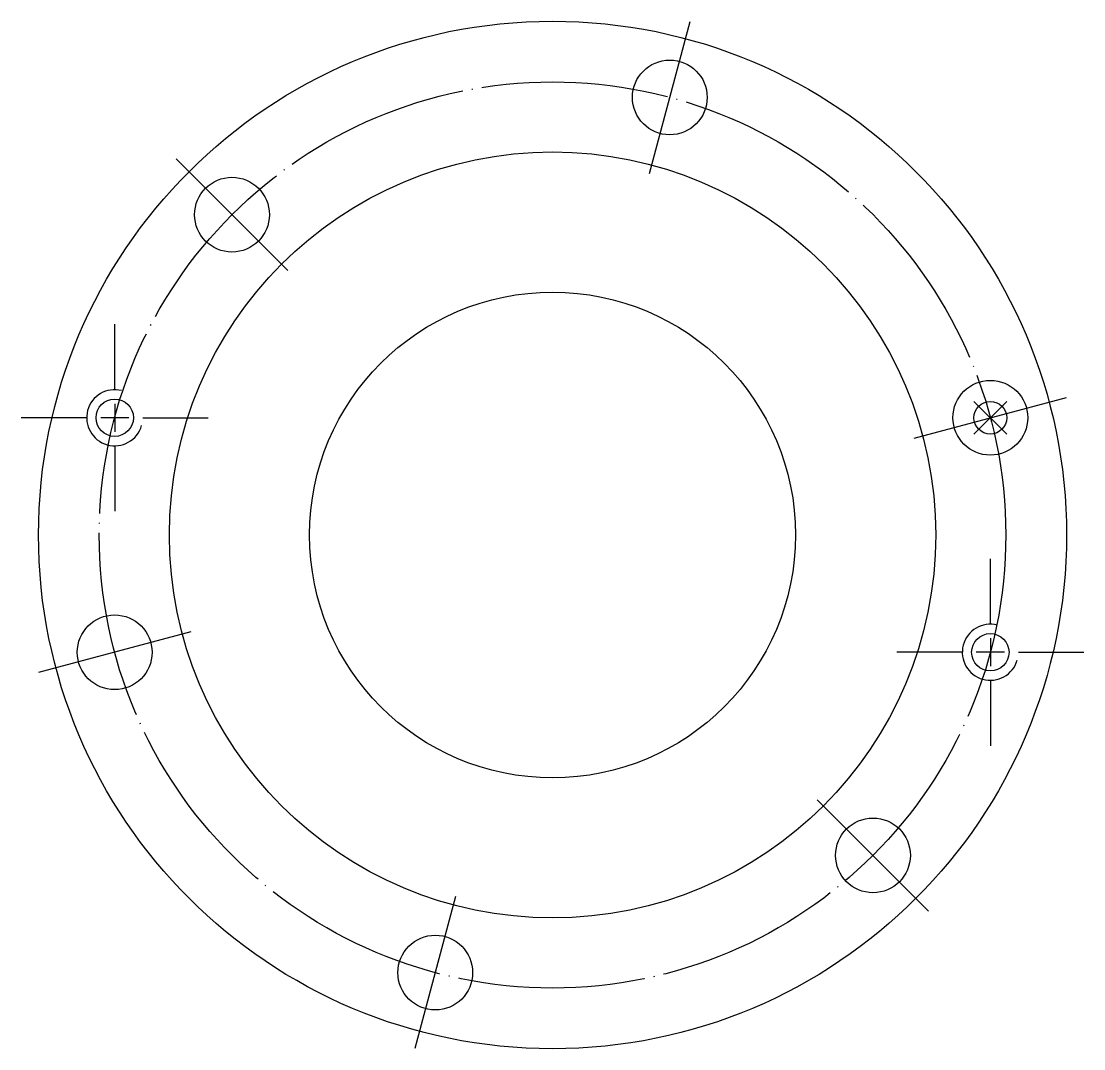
# Model space of a CAD drawing. Extents: x 438 to 552, y 689 to 799.
import ezdxf

# ---------------------------------------------------------------- set-up
doc = ezdxf.new("R2010")
doc.units = 0
doc.header["$MEASUREMENT"] = 0
doc.linetypes.add('CENTER', pattern=[22, 20, -1, 0, -1])
doc.layers.get('0').update_dxf_attribs({"linetype": 'CONTINUOUS'})
doc.layers.add('$PARTREF_BOM', color=7, linetype='CONTINUOUS')
doc.styles.get("Standard").update_dxf_attribs({"font": 'txt.shx', "bigfont": 'chineset.shx'})

# ---------------------------------------------------------------- blocks, each defined once
blk = doc.blocks.new('PARTREF')
at = {"layer": '$PARTREF_BOM', "color": 2}
for p, q in [((-1.75, -1.75), (1.75, 1.75)), ((-1.75, 1.75), (1.75, -1.75))]:
    blk.add_line(p, q, dxfattribs=at)
blk.add_circle((0, 0), 1.75, dxfattribs=at)
at = {"layer": '$PARTREF_BOM', "color": 2, "flags": 1}
for tag, p in [('TAG15', (5.59, -4.74)), ('TAG5', (-16.09, -4.95)), ('TAG10', (-5.65, -5)), ('TAG4', (-16.09, -8.95)), ('TAG9', (-5.65, -9)), ('TAG14', (5.59, -8.74)), ('TAG3', (-16.09, -12.95)), ('TAG8', (-5.65, -13)), ('TAG13', (5.59, -12.74)), ('TAG2', (-16.09, -16.95)), ('TAG7', (-5.65, -17)), ('TAG12', (5.59, -16.74)), ('TAG1', (-16.09, -20.95)), ('TAG6', (-5.65, -21)), ('TAG11', (5.59, -20.74))]:
    blk.add_attdef(tag, p, '', height=2.5, dxfattribs=at)

msp = doc.modelspace()

# ---------------------------------------------------------------- linework, layer by layer
at = {"color": 7, "linetype": 'CONTINUOUS'}
for p, q in [((505.11, 782.39), (509.47, 798.67)), ((447.89, 759.24), (447.89, 766.24)), ((447.89, 757.74), (447.89, 754.74)), ((444.89, 756.24), (437.89, 756.24)), ((449.39, 756.24), (446.39, 756.24)), ((450.89, 756.24), (457.89, 756.24)), ((447.89, 753.24), (447.89, 746.24)), ((541.59, 734.13), (541.59, 741.13)), ((541.59, 732.63), (541.59, 729.63)), ((538.59, 731.13), (531.59, 731.13)), ((543.09, 731.13), (540.09, 731.13)), ((544.59, 731.13), (551.59, 731.13)), ((541.59, 728.13), (541.59, 721.13)), ((523.07, 715.35), (534.99, 703.43))]:
    msp.add_line(p, q, dxfattribs=at)
at = {"color": 1, "linetype": 'CENTER'}
for p, q in [((466.4, 772.02), (454.48, 783.94)), ((533.45, 754.06), (549.73, 758.42)), ((456.03, 733.32), (439.75, 728.95)), ((484.37, 704.98), (480, 688.7))]:
    msp.add_line(p, q, dxfattribs=at)
at = {"color": 7, "linetype": 'CONTINUOUS'}
for centre, radius in [((494.74, 743.69), 55), ((507.29, 790.53), 4), ((494.74, 743.69), 41), ((460.44, 777.98), 4), ((494.74, 743.69), 26), ((541.59, 756.24), 4), ((447.89, 756.24), 2), ((447.89, 731.13), 4), ((541.59, 731.13), 2), ((529.03, 709.39), 4), ((482.19, 696.84), 4)]:
    msp.add_circle(centre, radius, dxfattribs=at)
at = {"color": 1, "linetype": 'CENTER'}
msp.add_circle((494.74, 743.69), 48.5, dxfattribs=at)
at = {"color": 7, "linetype": 'CONTINUOUS'}
for centre in [(447.89, 756.24), (541.59, 731.13)]:
    msp.add_arc(centre, 3, 75.6912, 343.6916, dxfattribs=at)

# ---------------------------------------------------------------- block references
at = {"color": 7}
msp.add_blockref('PARTREF', (541.59, 756.24), dxfattribs=at)

doc.saveas('drawing.dxf')
